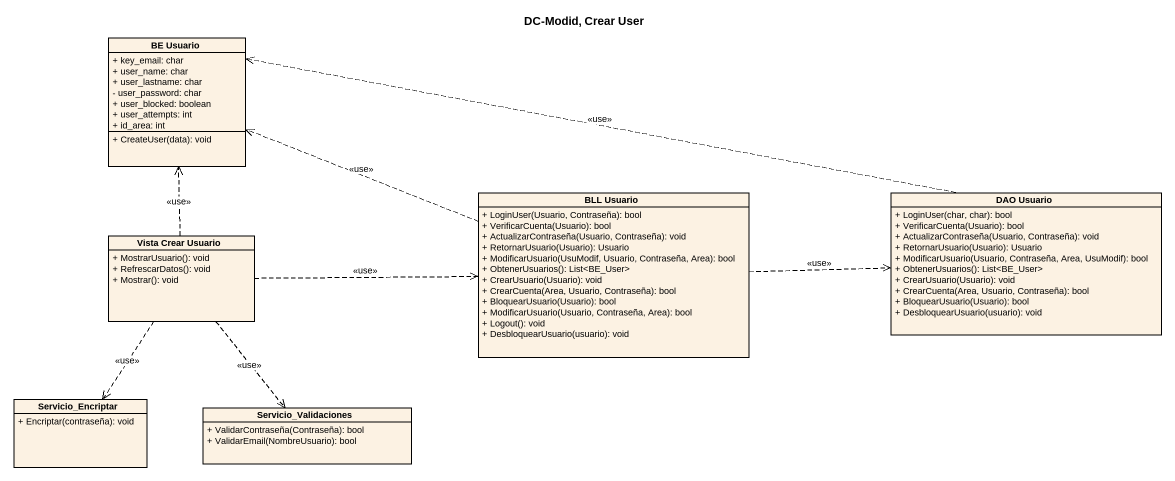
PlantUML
@startuml
title DC-Modid, Crear User
hide circle
hide empty members
skinparam classAttributeIconSize 0
class "BE Usuario" as BE_Usuario {
  + key_email: char
  + user_name: char
  + user_lastname: char
  - user_password: char
  + user_blocked: boolean
  + user_attempts: int
  + id_area: int
  + CreateUser(data): void
}
class "BLL Usuario" as BLL_Usuario {
  + LoginUser(Usuario, Contraseña): bool
  + VerificarCuenta(Usuario): bool
  + ActualizarContraseña(Usuario, Contraseña): void
  + RetornarUsuario(Usuario): Usuario
  + ModificarUsuario(UsuModif, Usuario, Contraseña, Area): bool
  + ObtenerUsuarios(): List<BE_User>
  + CrearUsuario(Usuario): void
  + CrearCuenta(Area, Usuario, Contraseña): bool
  + BloquearUsuario(Usuario): bool
  + ModificarUsuario(Usuario, Contraseña, Area): bool
  + Logout(): void
  + DesbloquearUsuario(usuario): void
}
class "DAO Usuario" as DAO_Usuario {
  + LoginUser(char, char): bool
  + VerificarCuenta(Usuario): bool
  + ActualizarContraseña(Usuario, Contraseña): void
  + RetornarUsuario(Usuario): Usuario
  + ModificarUsuario(Usuario, Contraseña, Area, UsuModif): bool
  + ObtenerUsuarios(): List<BE_User>
  + CrearUsuario(Usuario): void
  + CrearCuenta(Area, Usuario, Contraseña): bool
  + BloquearUsuario(Usuario): bool
  + DesbloquearUsuario(usuario): void
}
class "Vista Crear Usuario" as Vista_Crear_Usuario {
  + MostrarUsuario(): void
  + RefrescarDatos(): void
  + Mostrar(): void
}
class Servicio_Encriptar {
  + Encriptar(contraseña): void
}
class Servicio_Validaciones {
  + ValidarContraseña(Contraseña): bool
  + ValidarEmail(NombreUsuario): bool
}
BLL_Usuario .left.> BE_Usuario : <<use>>
BLL_Usuario .right.> DAO_Usuario : <<use>>
DAO_Usuario .left.> BE_Usuario : <<use>>
Vista_Crear_Usuario .up.> BE_Usuario : <<use>>
Vista_Crear_Usuario .right.> BLL_Usuario : <<use>>
Vista_Crear_Usuario ..> Servicio_Encriptar : <<use>>
Vista_Crear_Usuario ..> Servicio_Validaciones : <<use>>
@enduml
